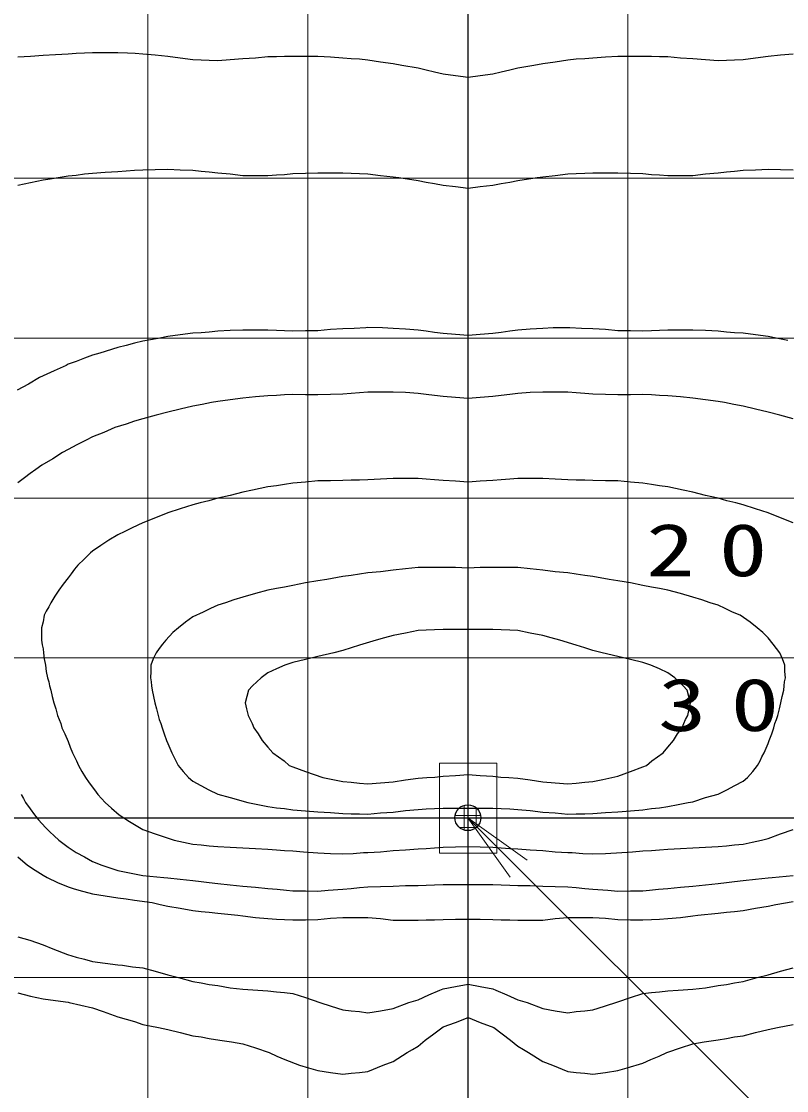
# Model space of a CAD drawing. Units: millimetres on the paper. Extents: x 895 to 1260, y 297 to 554.
# Drawn here: x 1165.05 to 1196.94, y 443.03 to 487.61 of the extents above; entities that cross this region are included whole.
import ezdxf

# ---------------------------------------------------------------- set-up
doc = ezdxf.new("R2010")
doc.units = ezdxf.units.MM
doc.layers.add('1_300', color=7, linetype='Continuous', lineweight=13)
doc.styles.add('ＭＳ ゴシック', font='')
doc.styles.get('ＭＳ ゴシック').set_extended_font_data('MS Gothic')

# ---------------------------------------------------------------- blocks, each defined once
blk = doc.blocks.new('open_arrow')
at = {"color": 0, "linetype": 'Continuous', "lineweight": -2}
blk.add_lwpolyline([(7.5, 1.25), (0, 0), (7.5, -1.25)], dxfattribs=at)

msp = doc.modelspace()

# ---------------------------------------------------------------- linework, layer by layer
at = {"layer": '1_300', "color": 70}
for p, q in [((1170.321, 507.734), (1170.321, 441.075)), ((1176.987, 507.734), (1176.987, 441.075)), ((1190.319, 507.734), (1190.319, 441.075)), ((1136.992, 481.07), (1230.314, 481.07)), ((1136.992, 474.404), (1230.314, 474.404)), ((1136.992, 467.738), (1230.314, 467.738)), ((1136.992, 461.072), (1230.314, 461.072)), ((1136.992, 447.74), (1230.314, 447.74))]:
    msp.add_line(p, q, dxfattribs=at)
at = {"layer": '1_300', "color": 1, "lineweight": 25}
for p, q in [((1183.653, 507.734), (1183.653, 441.075)), ((1136.992, 454.406), (1230.314, 454.406))]:
    msp.add_line(p, q, dxfattribs=at)
at = {"layer": '1_300'}
for p, q in [((1183.5, 453.889), (1183.5, 454.923)), ((1184, 453.994), (1184, 454.819)), ((1183.122, 454.5), (1184.184, 454.5)), ((1183.653, 454.406), (1206.711, 431.348)), ((1183.299, 454), (1184.007, 454))]:
    msp.add_line(p, q, dxfattribs=at)
at = {"layer": '1_300', "color": 4, "lineweight": 25}
for points in [[(1197.205, 486.253), (1196.684, 486.202), (1196.162, 486.152), (1195.641, 486.083), (1195.119, 486.017), (1194.767, 486), (1194.429, 485.984), (1194.077, 485.966), (1193.555, 486.017), (1193.034, 486.05), (1192.512, 486.083), (1191.991, 486.134), (1191.636, 486.134), (1191.301, 486.152), (1190.947, 486.152), (1190.425, 486.152), (1189.904, 486.152), (1189.382, 486.117), (1188.86, 486.083), (1188.525, 486.05), (1188.171, 486.033), (1187.818, 486), (1187.297, 485.916), (1186.775, 485.848), (1186.404, 485.781), (1185.732, 485.663), (1185.397, 485.579), (1185.042, 485.495), (1184.688, 485.411), (1184.167, 485.343), (1183.664, 485.276), (1183.141, 485.343), (1182.62, 485.411), (1182.266, 485.495), (1181.912, 485.579), (1181.576, 485.663), (1180.903, 485.781), (1180.533, 485.848), (1180.012, 485.916), (1179.489, 486), (1179.137, 486.033), (1178.784, 486.05), (1178.446, 486.083), (1177.927, 486.117), (1177.404, 486.152), (1176.883, 486.152), (1176.361, 486.152), (1176.008, 486.152), (1175.671, 486.134), (1175.318, 486.134), (1174.796, 486.083), (1174.275, 486.05), (1173.753, 486.017), (1173.232, 485.966), (1172.878, 485.984), (1172.542, 486), (1172.19, 486.017), (1171.668, 486.083), (1171.145, 486.152), (1170.624, 486.202), (1170.102, 486.253), (1169.782, 486.269), (1169.462, 486.286), (1169.059, 486.302), (1168.571, 486.302), (1168.016, 486.302), (1167.681, 486.286), (1167.326, 486.269), (1166.991, 486.253), (1166.469, 486.218), (1165.948, 486.185), (1165.426, 486.152), (1164.905, 486.117)], [(1197.205, 481.405), (1196.684, 481.423), (1196.162, 481.44), (1195.641, 481.405), (1195.119, 481.39), (1194.767, 481.357), (1194.429, 481.321), (1194.077, 481.288), (1193.555, 481.238), (1193.034, 481.171), (1192.512, 481.171), (1191.991, 481.171), (1191.636, 481.205), (1191.301, 481.222), (1190.947, 481.255), (1190.425, 481.272), (1189.904, 481.288), (1189.382, 481.288), (1188.86, 481.288), (1188.525, 481.272), (1188.171, 481.255), (1187.818, 481.238), (1187.297, 481.171), (1186.775, 481.121), (1186.539, 481.088), (1185.732, 480.969), (1185.397, 480.902), (1185.042, 480.834), (1184.688, 480.768), (1184.167, 480.717), (1183.664, 480.649), (1183.141, 480.717), (1182.62, 480.768), (1182.266, 480.834), (1181.912, 480.902), (1181.576, 480.969), (1180.769, 481.088), (1180.533, 481.121), (1180.012, 481.171), (1179.489, 481.238), (1179.137, 481.255), (1178.784, 481.272), (1178.446, 481.288), (1177.927, 481.288), (1177.404, 481.288), (1176.883, 481.272), (1176.361, 481.255), (1176.008, 481.222), (1175.671, 481.205), (1175.318, 481.171), (1174.796, 481.171), (1174.275, 481.171), (1173.753, 481.238), (1173.232, 481.288), (1172.878, 481.321), (1172.542, 481.357), (1172.19, 481.39), (1171.668, 481.405), (1171.145, 481.44), (1170.624, 481.423), (1170.102, 481.405), (1169.766, 481.39), (1169.414, 481.372), (1169.059, 481.339), (1168.538, 481.306), (1168.016, 481.272), (1167.681, 481.238), (1167.326, 481.189), (1166.991, 481.154), (1166.25, 481.037), (1165.948, 480.986), (1165.426, 480.885), (1164.905, 480.768)], [(1196.986, 474.306), (1196.566, 474.39), (1196.162, 474.473), (1195.641, 474.542), (1195.119, 474.608), (1194.767, 474.626), (1194.429, 474.659), (1194.077, 474.694), (1193.555, 474.727), (1193.034, 474.744), (1192.512, 474.744), (1191.991, 474.744), (1191.636, 474.727), (1191.301, 474.71), (1190.947, 474.694), (1190.425, 474.71), (1189.904, 474.71), (1189.382, 474.76), (1188.86, 474.794), (1188.39, 474.811), (1187.901, 474.829), (1187.649, 474.829), (1187.213, 474.829), (1186.775, 474.811), (1186.254, 474.778), (1185.732, 474.744), (1185.397, 474.694), (1185.042, 474.643), (1184.688, 474.592), (1184.167, 474.56), (1183.664, 474.509), (1183.141, 474.56), (1182.62, 474.592), (1182.266, 474.643), (1181.912, 474.694), (1181.576, 474.744), (1181.055, 474.778), (1180.533, 474.811), (1180.096, 474.829), (1179.489, 474.844), (1179.406, 474.829), (1178.918, 474.811), (1178.446, 474.794), (1177.927, 474.76), (1177.404, 474.71), (1176.883, 474.71), (1176.361, 474.694), (1176.008, 474.71), (1175.671, 474.727), (1175.318, 474.744), (1174.796, 474.744), (1174.275, 474.744), (1173.753, 474.727), (1173.232, 474.694), (1172.878, 474.659), (1172.542, 474.626), (1172.19, 474.608), (1171.668, 474.542), (1171.145, 474.473), (1170.742, 474.39), (1170.102, 474.273), (1169.766, 474.189), (1169.414, 474.103), (1169.059, 474.02), (1168.32, 473.784), (1168.016, 473.7), (1167.681, 473.565), (1167.326, 473.431), (1166.991, 473.314), (1166.907, 473.263), (1166.417, 473.045), (1165.796, 472.758), (1165.341, 472.489), (1164.87, 472.236)], [(1197.205, 471.043), (1196.65, 471.193), (1196.162, 471.312), (1195.641, 471.446), (1195.119, 471.563), (1194.731, 471.632), (1194.346, 471.715), (1194.077, 471.766), (1193.555, 471.832), (1193.034, 471.901), (1192.512, 471.951), (1191.991, 472.002), (1191.636, 472.018), (1191.301, 472.035), (1190.947, 472.051), (1190.425, 472.035), (1189.904, 472.035), (1189.382, 472.051), (1188.86, 472.068), (1188.525, 472.101), (1188.171, 472.119), (1187.818, 472.152), (1187.297, 472.152), (1186.775, 472.152), (1186.254, 472.137), (1185.732, 472.101), (1185.397, 472.051), (1185.042, 472.018), (1184.688, 471.967), (1184.167, 471.933), (1183.664, 471.883), (1183.141, 471.933), (1182.62, 471.967), (1182.266, 472.018), (1181.912, 472.051), (1181.576, 472.101), (1181.055, 472.137), (1180.533, 472.152), (1180.012, 472.152), (1179.489, 472.152), (1179.137, 472.119), (1178.784, 472.101), (1178.446, 472.068), (1177.927, 472.051), (1177.404, 472.035), (1176.883, 472.035), (1176.361, 472.051), (1176.008, 472.035), (1175.671, 472.018), (1175.318, 472.002), (1174.796, 471.951), (1174.275, 471.901), (1173.753, 471.832), (1173.232, 471.766), (1172.963, 471.715), (1172.575, 471.632), (1172.19, 471.563), (1171.668, 471.446), (1171.145, 471.312), (1170.657, 471.193), (1170.102, 471.043), (1169.766, 470.942), (1169.414, 470.823), (1168.942, 470.673), (1168.488, 470.47), (1168.016, 470.285), (1167.747, 470.15), (1167.36, 469.949), (1166.991, 469.764), (1166.755, 469.63), (1166.351, 469.377), (1165.896, 469.108), (1165.643, 468.922), (1165.408, 468.754), (1165.174, 468.585), (1164.905, 468.366)], [(1197.205, 466.7), (1196.398, 467.021), (1196.162, 467.121), (1195.641, 467.29), (1195.119, 467.458), (1194.816, 467.542), (1194.446, 467.626), (1194.077, 467.727), (1193.555, 467.846), (1193.034, 467.979), (1192.63, 468.064), (1191.991, 468.198), (1191.636, 468.249), (1191.301, 468.3), (1190.947, 468.351), (1190.425, 468.4), (1189.904, 468.451), (1189.382, 468.451), (1188.86, 468.468), (1188.525, 468.485), (1188.171, 468.485), (1187.818, 468.501), (1187.297, 468.519), (1186.775, 468.552), (1186.254, 468.552), (1185.732, 468.552), (1185.397, 468.519), (1185.042, 468.501), (1184.688, 468.468), (1184.167, 468.435), (1183.664, 468.4), (1183.141, 468.435), (1182.62, 468.468), (1182.266, 468.501), (1181.912, 468.519), (1181.576, 468.552), (1181.055, 468.552), (1180.533, 468.552), (1180.012, 468.519), (1179.489, 468.501), (1179.137, 468.485), (1178.784, 468.485), (1178.446, 468.468), (1177.927, 468.451), (1177.404, 468.451), (1176.883, 468.4), (1176.361, 468.351), (1176.008, 468.3), (1175.671, 468.249), (1175.318, 468.198), (1174.678, 468.064), (1174.275, 467.979), (1173.753, 467.846), (1173.232, 467.727), (1172.862, 467.626), (1172.492, 467.542), (1172.19, 467.458), (1171.668, 467.29), (1171.145, 467.121), (1170.911, 467.021), (1170.102, 466.7), (1169.666, 466.499), (1169.362, 466.347), (1169.059, 466.197), (1168.688, 465.977), (1168.353, 465.759), (1168.016, 465.523), (1167.933, 465.456), (1167.664, 465.187), (1167.395, 464.934), (1167.26, 464.766), (1167.125, 464.581), (1166.991, 464.413), (1166.788, 464.144), (1166.603, 463.891), (1166.434, 463.64), (1166.267, 463.371), (1166.184, 463.201), (1166.082, 463.015), (1165.998, 462.848), (1165.948, 462.579), (1165.879, 462.326), (1165.879, 462.074), (1165.879, 461.805), (1165.915, 461.62), (1165.948, 461.452), (1165.964, 461.283), (1165.998, 461.031), (1166.049, 460.762), (1166.082, 460.509), (1166.132, 460.24), (1166.184, 460.072), (1166.217, 459.905), (1166.267, 459.719), (1166.334, 459.466), (1166.401, 459.197), (1166.486, 458.944), (1166.552, 458.675), (1166.62, 458.507), (1166.688, 458.339), (1166.738, 458.154), (1166.856, 457.901), (1166.991, 457.581), (1167.074, 457.345), (1167.176, 457.112), (1167.26, 456.942), (1167.343, 456.774), (1167.427, 456.589), (1167.562, 456.336), (1167.714, 456.084), (1167.865, 455.866), (1168.1, 455.563), (1168.235, 455.379), (1168.386, 455.209), (1168.538, 455.041), (1168.807, 454.805), (1169.127, 454.519), (1169.548, 454.25), (1169.968, 453.998), (1170.102, 453.915), (1170.624, 453.729), (1171.416, 453.476), (1171.802, 453.392), (1172.19, 453.308), (1172.542, 453.275), (1172.878, 453.24), (1173.232, 453.207), (1173.753, 453.174), (1174.275, 453.156), (1174.796, 453.123), (1175.318, 453.09), (1175.671, 453.072), (1176.008, 453.039), (1176.361, 453.021), (1176.798, 452.989), (1177.404, 452.938), (1177.927, 452.92), (1178.446, 452.904), (1178.868, 452.92), (1179.305, 452.955), (1179.489, 452.955), (1180.012, 452.989), (1180.533, 453.039), (1181.055, 453.072), (1181.576, 453.106), (1181.912, 453.123), (1182.266, 453.156), (1182.62, 453.174), (1183.141, 453.191), (1183.664, 453.207), (1184.167, 453.191), (1184.688, 453.174), (1185.042, 453.156), (1185.397, 453.123), (1185.732, 453.106), (1186.254, 453.072), (1186.775, 453.039), (1187.297, 452.989), (1187.818, 452.955), (1188.003, 452.955), (1188.44, 452.92), (1188.86, 452.904), (1189.382, 452.92), (1190.073, 452.955), (1190.51, 452.989), (1190.947, 453.021), (1191.301, 453.039), (1191.636, 453.072), (1191.991, 453.09), (1192.512, 453.123), (1193.034, 453.156), (1193.555, 453.174), (1194.077, 453.207), (1194.429, 453.24), (1194.767, 453.275), (1195.119, 453.308), (1195.505, 453.392), (1195.893, 453.476), (1196.162, 453.544), (1196.684, 453.729), (1197.205, 453.915)], [(1165.039, 455.379), (1165.139, 455.209), (1165.224, 455.041), (1165.408, 454.772), (1165.593, 454.519), (1165.762, 454.318), (1166.049, 453.998), (1166.233, 453.813), (1166.417, 453.646), (1166.603, 453.476), (1166.991, 453.174), (1167.326, 452.955), (1167.681, 452.77), (1168.016, 452.585), (1168.403, 452.433), (1169.059, 452.198), (1169.414, 452.131), (1169.766, 452.063), (1170.102, 451.996), (1170.976, 451.913), (1171.145, 451.895), (1171.668, 451.844), (1172.19, 451.794), (1172.542, 451.743), (1172.878, 451.71), (1173.232, 451.66), (1173.753, 451.609), (1174.275, 451.558), (1174.796, 451.507), (1175.318, 451.458), (1175.704, 451.423), (1176.092, 451.39), (1176.361, 451.357), (1176.883, 451.357), (1177.404, 451.339), (1177.825, 451.39), (1178.446, 451.423), (1178.784, 451.458), (1179.137, 451.492), (1179.489, 451.525), (1180.012, 451.542), (1180.533, 451.558), (1181.055, 451.575), (1181.576, 451.575), (1181.912, 451.591), (1182.266, 451.609), (1182.62, 451.626), (1183.141, 451.626), (1183.664, 451.626), (1184.167, 451.626), (1184.688, 451.626), (1185.042, 451.609), (1185.397, 451.591), (1185.732, 451.575), (1186.254, 451.575), (1186.775, 451.558), (1187.297, 451.542), (1187.818, 451.525), (1188.171, 451.492), (1188.525, 451.458), (1188.86, 451.423), (1189.484, 451.39), (1189.904, 451.339), (1190.425, 451.357), (1190.947, 451.357), (1191.217, 451.39), (1191.603, 451.423), (1191.991, 451.458), (1192.512, 451.507), (1193.034, 451.558), (1193.555, 451.609), (1194.077, 451.66), (1194.429, 451.71), (1194.767, 451.743), (1195.119, 451.794), (1195.641, 451.844), (1196.162, 451.895), (1196.33, 451.913), (1197.205, 451.996)], [(1164.905, 452.77), (1165.308, 452.433), (1165.627, 452.214), (1165.948, 452.012), (1166.115, 451.913), (1166.552, 451.71), (1166.991, 451.525), (1167.209, 451.458), (1167.445, 451.39), (1168.016, 451.238), (1168.538, 451.154), (1169.059, 451.07), (1169.414, 451.019), (1169.766, 450.969), (1170.49, 450.868), (1170.826, 450.784), (1171.145, 450.718), (1171.668, 450.632), (1172.19, 450.532), (1172.542, 450.497), (1172.878, 450.465), (1173.232, 450.431), (1174.073, 450.347), (1174.275, 450.313), (1174.796, 450.246), (1175.318, 450.196), (1175.671, 450.178), (1176.008, 450.162), (1176.361, 450.145), (1176.883, 450.145), (1177.404, 450.162), (1177.927, 450.212), (1178.446, 450.246), (1178.784, 450.246), (1179.137, 450.246), (1179.489, 450.246), (1180.012, 450.196), (1180.533, 450.127), (1181.055, 450.127), (1181.576, 450.127), (1181.912, 450.145), (1182.266, 450.145), (1182.62, 450.162), (1183.141, 450.178), (1183.664, 450.178), (1184.167, 450.178), (1184.688, 450.162), (1185.042, 450.145), (1185.397, 450.145), (1185.732, 450.127), (1186.254, 450.127), (1186.775, 450.127), (1187.297, 450.196), (1187.818, 450.246), (1188.171, 450.246), (1188.525, 450.246), (1188.86, 450.246), (1189.382, 450.212), (1189.904, 450.162), (1190.425, 450.145), (1190.947, 450.145), (1191.301, 450.162), (1191.636, 450.178), (1191.991, 450.196), (1192.512, 450.246), (1193.034, 450.313), (1193.234, 450.347), (1194.077, 450.431), (1194.429, 450.465), (1194.767, 450.497), (1195.119, 450.532), (1195.641, 450.632), (1196.162, 450.718), (1196.483, 450.784), (1197.205, 450.918)], [(1164.905, 449.437), (1165.393, 449.304), (1165.948, 449.102), (1166.351, 448.934), (1166.973, 448.698), (1167.326, 448.597), (1167.681, 448.513), (1168.016, 448.412), (1168.538, 448.344), (1169.059, 448.277), (1169.262, 448.26), (1169.683, 448.194), (1170.102, 448.143), (1170.624, 448.008), (1171.145, 447.856), (1171.6, 447.739), (1172.19, 447.571), (1172.542, 447.519), (1172.878, 447.452), (1173.232, 447.402), (1173.753, 447.318), (1174.275, 447.25), (1174.897, 447.217), (1175.318, 447.183), (1175.671, 447.15), (1176.008, 447.116), (1176.361, 447.082), (1176.883, 446.914), (1177.488, 446.696), (1177.96, 446.544), (1178.446, 446.392), (1178.784, 446.359), (1179.137, 446.326), (1179.489, 446.275), (1180.012, 446.359), (1180.533, 446.443), (1181.189, 446.696), (1181.576, 446.813), (1182.03, 447.015), (1182.485, 447.217), (1182.62, 447.268), (1183.141, 447.369), (1183.664, 447.47), (1184.167, 447.369), (1184.688, 447.268), (1184.823, 447.217), (1185.278, 447.015), (1185.732, 446.813), (1186.119, 446.696), (1186.775, 446.443), (1187.297, 446.359), (1187.818, 446.275), (1188.171, 446.326), (1188.525, 446.359), (1188.86, 446.392), (1189.349, 446.544), (1189.904, 446.73), (1190.425, 446.914), (1190.947, 447.082), (1191.301, 447.116), (1191.636, 447.15), (1191.991, 447.183), (1192.41, 447.217), (1193.034, 447.25), (1193.555, 447.318), (1194.077, 447.402), (1194.429, 447.452), (1194.767, 447.519), (1195.119, 447.571), (1195.708, 447.739), (1196.162, 447.856), (1196.684, 448.008), (1197.205, 448.143)], [(1164.905, 447.1), (1165.426, 446.965), (1165.948, 446.847), (1166.469, 446.78), (1166.991, 446.712), (1167.041, 446.696), (1167.529, 446.595), (1168.016, 446.477), (1168.455, 446.326), (1169.059, 446.107), (1169.414, 446.006), (1169.766, 445.905), (1170.102, 445.786), (1170.759, 445.654), (1171.145, 445.567), (1171.668, 445.45), (1172.19, 445.316), (1172.542, 445.266), (1172.878, 445.199), (1173.316, 445.131), (1173.804, 445.063), (1174.275, 444.979), (1174.796, 444.811), (1175.368, 444.609), (1175.689, 444.459), (1176.024, 444.324), (1176.63, 444.088), (1177.018, 443.969), (1177.404, 443.868), (1177.927, 443.784), (1178.446, 443.718), (1178.784, 443.751), (1179.137, 443.784), (1179.489, 443.819), (1180.129, 444.088), (1180.533, 444.238), (1181.121, 444.609), (1181.341, 444.744), (1181.576, 444.878), (1181.879, 445.131), (1182.233, 445.4), (1182.62, 445.686), (1183.141, 445.872), (1183.664, 446.073), (1184.167, 445.872), (1184.74, 445.654), (1185.076, 445.4), (1185.429, 445.131), (1185.732, 444.878), (1185.968, 444.744), (1186.185, 444.609), (1186.775, 444.238), (1187.178, 444.088), (1187.818, 443.819), (1188.171, 443.784), (1188.525, 443.751), (1188.86, 443.718), (1189.382, 443.784), (1189.904, 443.868), (1190.291, 443.969), (1190.947, 444.172), (1191.284, 444.324), (1191.62, 444.459), (1191.941, 444.609), (1191.991, 444.626), (1192.512, 444.811), (1193.034, 444.979), (1193.503, 445.063), (1194.077, 445.147), (1194.429, 445.199), (1194.767, 445.266), (1195.119, 445.316), (1195.641, 445.45), (1196.162, 445.567), (1196.55, 445.654), (1197.205, 445.786)]]:
    msp.add_lwpolyline(points, dxfattribs=at)
for points in [[(1170.49, 459.719), (1170.556, 459.466), (1170.607, 459.197), (1170.674, 458.944), (1170.742, 458.675), (1170.792, 458.507), (1170.86, 458.339), (1170.911, 458.154), (1170.995, 457.901), (1171.095, 457.632), (1171.145, 457.498), (1171.314, 457.112), (1171.398, 456.942), (1171.482, 456.774), (1171.583, 456.589), (1171.784, 456.336), (1172.004, 456.084), (1172.19, 455.933), (1172.525, 455.747), (1172.862, 455.563), (1173.232, 455.394), (1173.753, 455.242), (1174.477, 455.041), (1174.897, 454.957), (1175.318, 454.873), (1175.671, 454.823), (1176.008, 454.788), (1176.361, 454.739), (1176.883, 454.688), (1177.404, 454.653), (1177.927, 454.62), (1178.446, 454.587), (1178.784, 454.57), (1179.137, 454.57), (1179.489, 454.554), (1180.012, 454.603), (1180.533, 454.637), (1181.055, 454.704), (1181.576, 454.754), (1181.912, 454.772), (1182.266, 454.788), (1182.62, 454.805), (1183.141, 454.805), (1183.664, 454.805), (1184.167, 454.805), (1184.688, 454.805), (1185.042, 454.788), (1185.397, 454.772), (1185.732, 454.754), (1186.254, 454.704), (1186.775, 454.637), (1187.297, 454.603), (1187.818, 454.554), (1188.171, 454.57), (1188.525, 454.57), (1188.86, 454.587), (1189.382, 454.62), (1189.904, 454.653), (1190.425, 454.688), (1190.947, 454.739), (1191.301, 454.788), (1191.636, 454.823), (1191.991, 454.873), (1192.41, 454.957), (1192.831, 455.041), (1193.034, 455.074), (1193.555, 455.242), (1194.077, 455.394), (1194.446, 455.563), (1194.783, 455.747), (1195.119, 455.933), (1195.305, 456.084), (1195.522, 456.336), (1195.726, 456.589), (1195.827, 456.774), (1195.91, 456.942), (1195.995, 457.112), (1196.162, 457.498), (1196.214, 457.632), (1196.314, 457.901), (1196.398, 458.154), (1196.448, 458.339), (1196.516, 458.507), (1196.566, 458.675), (1196.634, 458.944), (1196.7, 459.197), (1196.752, 459.466), (1196.819, 459.719), (1196.835, 459.905), (1196.852, 460.072), (1196.886, 460.24), (1196.868, 460.509), (1196.868, 460.762), (1196.769, 461.031), (1196.65, 461.283), (1196.516, 461.468), (1196.381, 461.638), (1196.162, 461.907), (1195.945, 462.125), (1195.708, 462.326), (1195.422, 462.562), (1195, 462.848), (1194.682, 462.983), (1194.379, 463.134), (1194.077, 463.269), (1193.757, 463.371), (1193.404, 463.488), (1193.034, 463.605), (1192.512, 463.757), (1191.991, 463.891), (1191.636, 463.959), (1191.301, 464.026), (1190.947, 464.093), (1190.425, 464.195), (1189.904, 464.279), (1189.535, 464.345), (1188.86, 464.464), (1188.525, 464.513), (1188.171, 464.564), (1187.818, 464.614), (1187.297, 464.665), (1186.775, 464.733), (1186.254, 464.782), (1185.732, 464.835), (1185.397, 464.835), (1185.042, 464.835), (1184.688, 464.835), (1184.167, 464.835), (1183.664, 464.817), (1183.141, 464.835), (1182.62, 464.835), (1182.266, 464.835), (1181.912, 464.835), (1181.576, 464.835), (1181.055, 464.782), (1180.533, 464.733), (1180.012, 464.665), (1179.489, 464.614), (1179.137, 464.564), (1178.784, 464.513), (1178.446, 464.464), (1177.774, 464.345), (1177.404, 464.279), (1176.883, 464.195), (1176.361, 464.093), (1176.008, 464.026), (1175.671, 463.959), (1175.318, 463.891), (1174.796, 463.757), (1174.275, 463.605), (1173.904, 463.488), (1173.552, 463.371), (1173.232, 463.269), (1172.928, 463.134), (1172.626, 462.983), (1172.19, 462.78), (1171.885, 462.562), (1171.6, 462.326), (1171.364, 462.125), (1171.061, 461.805), (1170.926, 461.638), (1170.792, 461.468), (1170.657, 461.283), (1170.54, 461.031), (1170.438, 460.762), (1170.438, 460.509), (1170.421, 460.24), (1170.457, 460.072), (1170.473, 459.905)], [(1174.577, 458.507), (1174.661, 458.339), (1174.73, 458.154), (1174.914, 457.901), (1175.082, 457.632), (1175.318, 457.345), (1175.519, 457.112), (1175.755, 456.942), (1175.991, 456.774), (1176.21, 456.589), (1176.361, 456.521), (1176.883, 456.336), (1177.606, 456.084), (1178.026, 456), (1178.446, 455.917), (1178.784, 455.882), (1179.137, 455.848), (1179.489, 455.815), (1180.012, 455.866), (1180.533, 455.899), (1181.055, 455.983), (1181.576, 456.051), (1181.946, 456.084), (1182.283, 456.101), (1182.62, 456.135), (1183.141, 456.168), (1183.664, 456.202), (1184.167, 456.168), (1184.688, 456.135), (1185.026, 456.101), (1185.361, 456.084), (1185.732, 456.051), (1186.254, 455.983), (1186.775, 455.899), (1187.297, 455.866), (1187.818, 455.815), (1188.171, 455.848), (1188.525, 455.882), (1188.86, 455.917), (1189.282, 456), (1189.904, 456.135), (1190.425, 456.336), (1190.947, 456.521), (1191.098, 456.589), (1191.317, 456.774), (1191.553, 456.942), (1191.788, 457.112), (1191.991, 457.345), (1192.227, 457.632), (1192.394, 457.901), (1192.579, 458.154), (1192.646, 458.339), (1192.729, 458.507), (1192.814, 458.675), (1192.882, 458.944), (1192.932, 459.197), (1192.866, 459.466), (1192.798, 459.719), (1192.63, 459.905), (1192.444, 460.072), (1192.276, 460.24), (1191.991, 460.443), (1191.636, 460.61), (1191.284, 460.762), (1190.947, 460.879), (1190.425, 460.998), (1189.904, 461.132), (1189.247, 461.283), (1188.86, 461.385), (1188.525, 461.486), (1188.171, 461.603), (1187.482, 461.805), (1187.127, 461.907), (1186.775, 462.006), (1186.254, 462.107), (1185.732, 462.208), (1185.397, 462.226), (1185.042, 462.242), (1184.688, 462.259), (1184.167, 462.259), (1183.664, 462.259), (1183.141, 462.259), (1182.62, 462.259), (1182.266, 462.242), (1181.912, 462.226), (1181.576, 462.208), (1181.055, 462.107), (1180.533, 462.006), (1180.179, 461.907), (1179.827, 461.805), (1179.137, 461.603), (1178.784, 461.486), (1178.446, 461.385), (1178.061, 461.283), (1177.404, 461.132), (1176.883, 460.998), (1176.361, 460.879), (1176.024, 460.762), (1175.671, 460.61), (1175.318, 460.443), (1175.032, 460.24), (1174.864, 460.072), (1174.678, 459.905), (1174.511, 459.719), (1174.442, 459.466), (1174.376, 459.197), (1174.427, 458.944), (1174.494, 458.675)]]:
    msp.add_lwpolyline(points, close=True, dxfattribs=at)
at = {"layer": '1_300', "color": 24}
msp.add_lwpolyline([(1184.854, 452.933), (1182.47, 452.933), (1182.47, 456.677), (1184.854, 456.677)], close=True, dxfattribs=at)
at = {"layer": '1_300', "color": 2, "lineweight": 25}
msp.add_circle((1183.653, 454.406), 0.539, dxfattribs=at)

# ---------------------------------------------------------------- block references
at = {"layer": '1_300', "xscale": 0.4, "yscale": 0.4, "rotation": 315}
msp.add_blockref('open_arrow', (1183.653, 454.406), dxfattribs=at)

# ---------------------------------------------------------------- texts
at = {"layer": '1_300', "char_height": 2.199, "attachment_point": 4, "style": 'ＭＳ ゴシック'}
for s, insert in [('\\T1.5;\\W1.35;20', (1191.084, 465.556)), ('\\T1.5;\\W1.35;30', (1191.577, 459.103))]:
    msp.add_mtext(s, dxfattribs=dict(at, insert=insert))

doc.saveas('drawing.dxf')
